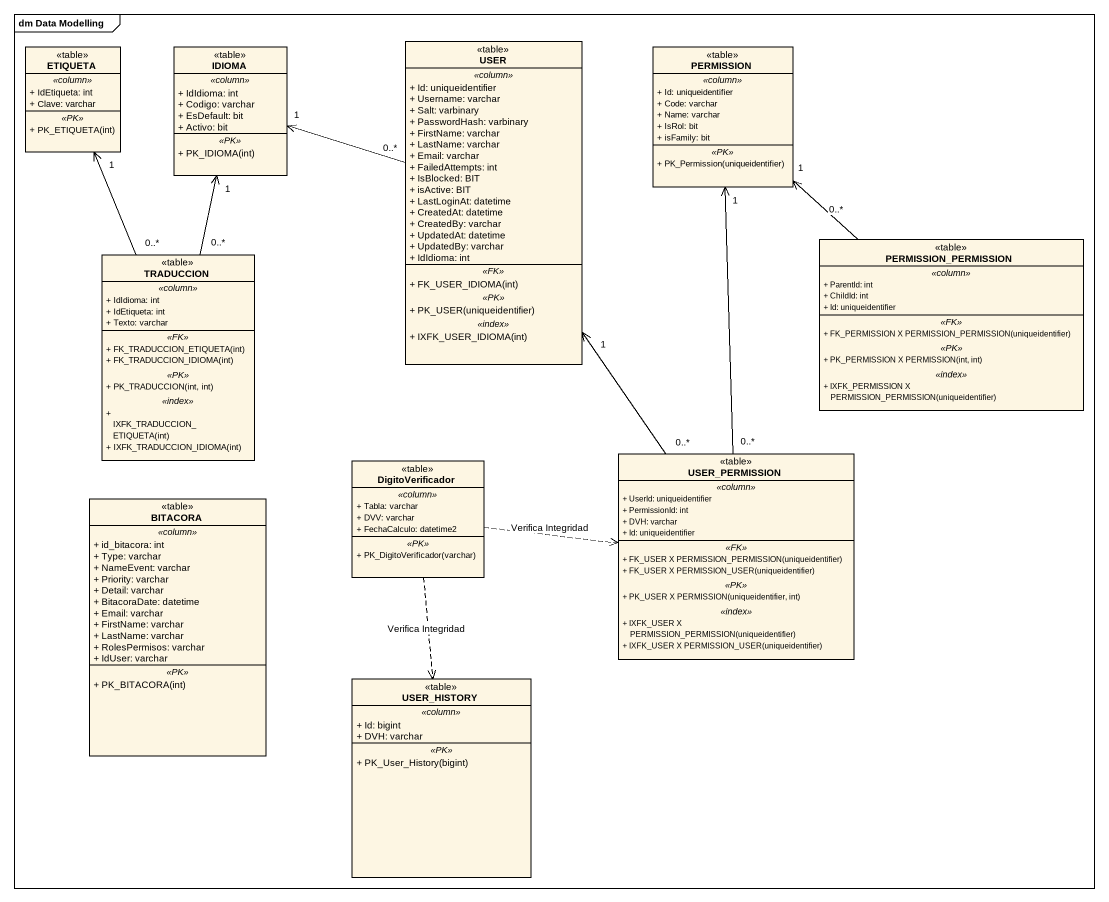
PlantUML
@startuml
mainframe dm Data Modelling
hide circle
hide empty members
skinparam classAttributeIconSize 0
class USER <<table>> {
  .. <<column>> ..
  + Id: uniqueidentifier
  + Username: varchar
  + Salt: varbinary
  + PasswordHash: varbinary
  + FirstName: varchar
  + LastName: varchar
  + Email: varchar
  + FailedAttempts: int
  + IsBlocked: BIT
  + isActive: BIT
  + LastLoginAt: datetime
  + CreatedAt: datetime
  + CreatedBy: varchar
  + UpdatedAt: datetime
  + UpdatedBy: varchar
  + IdIdioma: int
  .. <<FK>> ..
  + FK_USER_IDIOMA(int)
  .. <<PK>> ..
  + PK_USER(uniqueidentifier)
  .. <<index>> ..
  + IXFK_USER_IDIOMA(int)
}
class ETIQUETA <<table>> {
  .. <<column>> ..
  + IdEtiqueta: int
  + Clave: varchar
  .. <<PK>> ..
  + PK_ETIQUETA(int)
}
class IDIOMA <<table>> {
  .. <<column>> ..
  + IdIdioma: int
  + Codigo: varchar
  + EsDefault: bit
  + Activo: bit
  .. <<PK>> ..
  + PK_IDIOMA(int)
}
class PERMISSION <<table>> {
  .. <<column>> ..
  + Id: uniqueidentifier
  + Code: varchar
  + Name: varchar
  + IsRol: bit
  + isFamily: bit
  .. <<PK>> ..
  + PK_Permission(uniqueidentifier)
}
class PERMISSION_PERMISSION <<table>> {
  .. <<column>> ..
  + ParentId: int
  + ChildId: int
  + Id: uniqueidentifier
  .. <<FK>> ..
  + FK_PERMISSION X PERMISSION_PERMISSION(uniqueidentifier)
  .. <<PK>> ..
  + PK_PERMISSION X PERMISSION(int, int)
  .. <<index>> ..
  + IXFK_PERMISSION X PERMISSION_PERMISSION(uniqueidentifier)
}
class TRADUCCION <<table>> {
  .. <<column>> ..
  + IdIdioma: int
  + IdEtiqueta: int
  + Texto: varchar
  .. <<FK>> ..
  + FK_TRADUCCION_ETIQUETA(int)
  + FK_TRADUCCION_IDIOMA(int)
  .. <<PK>> ..
  + PK_TRADUCCION(int, int)
  .. <<index>> ..
  + IXFK_TRADUCCION_ETIQUETA(int)
  + IXFK_TRADUCCION_IDIOMA(int)
}
class DigitoVerificador <<table>> {
  .. <<column>> ..
  + Tabla: varchar
  + DVV: varchar
  + FechaCalculo: datetime2
  .. <<PK>> ..
  + PK_DigitoVerificador(varchar)
}
class USER_PERMISSION <<table>> {
  .. <<column>> ..
  + UserId: uniqueidentifier
  + PermissionId: int
  + DVH: varchar
  + Id: uniqueidentifier
  .. <<FK>> ..
  + FK_USER X PERMISSION_PERMISSION(uniqueidentifier)
  + FK_USER X PERMISSION_USER(uniqueidentifier)
  .. <<PK>> ..
  + PK_USER X PERMISSION(uniqueidentifier, int)
  .. <<index>> ..
  + IXFK_USER X PERMISSION_PERMISSION(uniqueidentifier)
  + IXFK_USER X PERMISSION_USER(uniqueidentifier)
}
class BITACORA <<table>> {
  .. <<column>> ..
  + id_bitacora: int
  + Type: varchar
  + NameEvent: varchar
  + Priority: varchar
  + Detail: varchar
  + BitacoraDate: datetime
  + Email: varchar
  + FirstName: varchar
  + LastName: varchar
  + RolesPermisos: varchar
  + IdUser: varchar
  .. <<PK>> ..
  + PK_BITACORA(int)
}
class USER_HISTORY <<table>> {
  .. <<column>> ..
  + Id: bigint
  + DVH: varchar
  .. <<PK>> ..
  + PK_User_History(bigint)
}
USER "0..*" -left-> "1" IDIOMA
PERMISSION_PERMISSION "0..*" -up-> "1" PERMISSION
TRADUCCION "0..*" -up-> "1" ETIQUETA
TRADUCCION "0..*" -up-> "1" IDIOMA
DigitoVerificador .right.> USER_PERMISSION : Verifica Integridad
DigitoVerificador ..> USER_HISTORY : Verifica Integridad
USER_PERMISSION "0..*" -up-> "1" USER
USER_PERMISSION "0..*" -up-> "1" PERMISSION
@enduml
